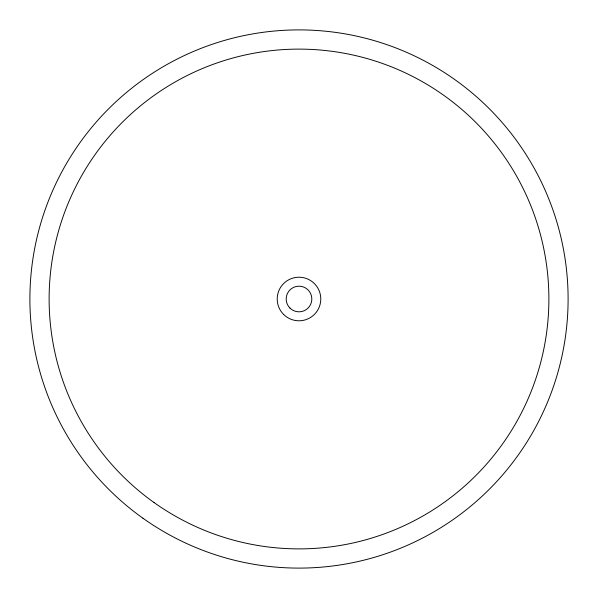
<?xml version="1.0" encoding="UTF-8"?>
<svg xmlns="http://www.w3.org/2000/svg" width="598" height="598" viewBox="0 0 598 598"><rect width="100%" height="100%" fill="white"/><g stroke="black" fill="none" stroke-linecap="round" stroke-linejoin="round"><path stroke-width="0.9" d="M142.907 518.204A269.1 269.1 0 0 0 566.882 324.579A269.1 269.1 0 0 0 187.211 54.216A269.1 269.1 0 0 0 142.907 518.204M289.94 308.06A12.812 12.812 0 0 0 311.379 302.319A12.812 12.812 0 0 0 295.681 286.621A12.812 12.812 0 0 0 289.94 308.06M154.052 502.544A249.882 249.882 0 0 0 547.753 322.756A249.882 249.882 0 0 0 195.195 71.7A249.882 249.882 0 0 0 154.052 502.544M283.594 314.406A21.782 21.782 0 0 0 320.042 304.636A21.782 21.782 0 0 0 293.364 277.958A21.782 21.782 0 0 0 283.594 314.406"/></g></svg>
